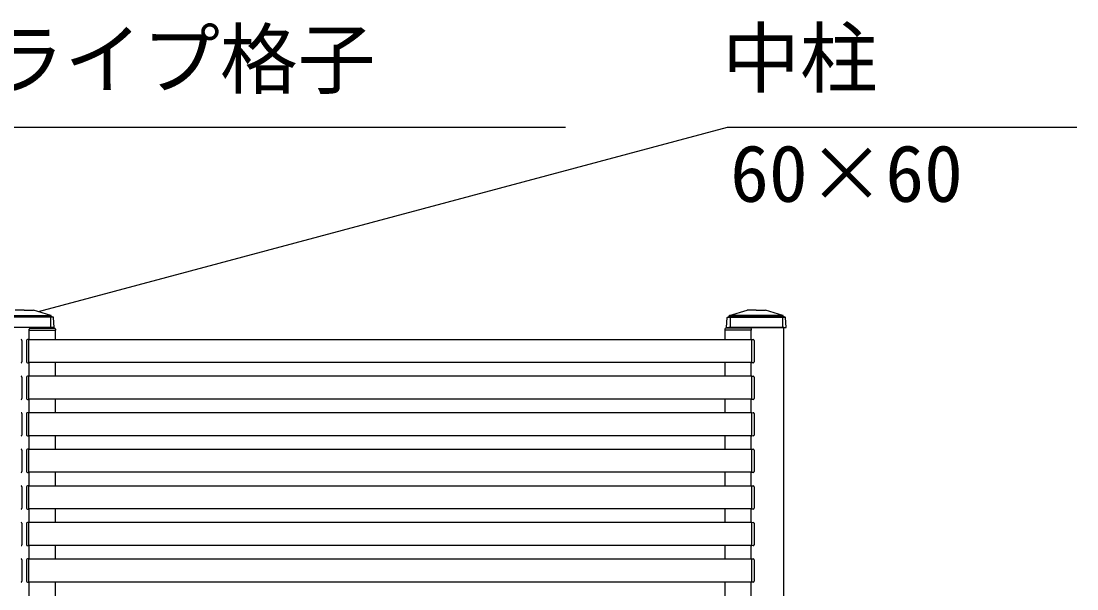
# Model space of a CAD drawing. Units: millimetres, scale not verified. Extents: x -4375 to 4375, y -6499 to 6470.
# Drawn here: x 1406 to 2560, y 1845 to 2466 of the extents above; entities that cross this region are included whole.
import ezdxf
from ezdxf.enums import TextEntityAlignment as Align

# ---------------------------------------------------------------- set-up
doc = ezdxf.new("R2010")
doc.units = ezdxf.units.MM
doc.header["$LTSCALE"] = 30
doc.layers.add('0-3_YKK_A1', color=4, linetype='Continuous')
doc.layers.add('0-4_YKK_D', color=6, linetype='Continuous')
doc.styles.add('ＭＳ ゴシック', font='')
doc.styles.get('ＭＳ ゴシック').set_extended_font_data('MS Gothic')

msp = doc.modelspace()

# ---------------------------------------------------------------- linework, layer by layer
at = {"layer": '0-3_YKK_A1'}
for p, q in [((1409.5, 2149.8), (1399.58, 2149.8)), ((1409.5, 2149.8), (1419.42, 2149.8)), ((1438.61, 2143.9), (1419.57, 2149.78)), ((2180.39, 2143.9), (2199.43, 2149.78)), ((2209.5, 2149.8), (2199.58, 2149.8)), ((2209.5, 2149.8), (2219.42, 2149.8)), ((2238.61, 2143.9), (2219.57, 2149.78)), ((1441.31, 2141.8), (1377.69, 2141.8)), ((1439, 2142.8), (1380, 2142.8)), ((1380.2, 2143.8), (1438.8, 2143.8)), ((1438, 2141.8), (1438, 2130.8)), ((1439, 2142.8), (1438.97, 2143.45)), ((1441.13, 2141.92), (1439, 2142.8)), ((1442, 2130.8), (1441.44, 2141.48)), ((2177, 2130.8), (2177.56, 2141.48)), ((2177.69, 2141.8), (2241.31, 2141.8)), ((2177.87, 2141.92), (2180, 2142.8)), ((2180, 2142.8), (2180.03, 2143.45)), ((2180, 2142.8), (2239, 2142.8)), ((2238.8, 2143.8), (2180.2, 2143.8)), ((2181, 2141.8), (2181, 2130.8)), ((2238, 2141.8), (2238, 2130.8)), ((2239, 2142.8), (2238.97, 2143.45)), ((2241.13, 2141.92), (2239, 2142.8)), ((1439.5, 2130.8), (1379.5, 2130.8)), ((1414.8, 2127.8), (1414.8, 2128.8)), ((1414.8, 2127.8), (1443.7, 2127.8)), ((1415, 2117.3), (1415, 2127.8)), ((1415.8, 2129.8), (1442.7, 2129.8)), ((1439.5, 2130.8), (1439.5, 2129.8)), ((1443.5, 2117.3), (1443.5, 2127.8)), ((1443.7, 2128.8), (1443.7, 2127.8)), ((2175.3, 2128.8), (2175.3, 2127.8)), ((2204.2, 2127.8), (2175.3, 2127.8)), ((2175.5, 2117.3), (2175.5, 2127.8)), ((2203.2, 2129.8), (2176.3, 2129.8)), ((2239.5, 2130.8), (2179.5, 2130.8)), ((2179.5, 2130.8), (2179.5, 2129.8)), ((2204, 2117.3), (2204, 2127.8)), ((2204.2, 2127.8), (2204.2, 2128.8)), ((2239.5, 258.8), (2239.5, 2130.8)), ((1407, 2116.51), (1407, 2093.1)), ((1412, 2116.51), (1412, 2093.1)), ((2204.5, 2117.3), (1414.5, 2117.3)), ((1414.5, 2092.6), (1414.5, 2117)), ((2204.5, 2092.6), (2204.5, 2117)), ((2207, 2116.51), (2207, 2093.1)), ((1412.94, 2092.1), (1414.5, 2092)), ((1414.5, 2092), (1414.5, 2092.6)), ((2204.5, 2092.3), (1414.5, 2092.3)), ((1415, 2077.3), (1415, 2092.3)), ((1443.5, 2077.3), (1443.5, 2092.3)), ((2175.5, 2077.3), (2175.5, 2092.3)), ((2204, 2077.3), (2204, 2092.3)), ((2204.5, 2092), (2204.5, 2092.6)), ((2206.06, 2092.1), (2204.5, 2092)), ((2204.5, 2077.3), (1414.5, 2077.3)), ((1414.5, 2052.6), (1414.5, 2077)), ((2204.5, 2052.6), (2204.5, 2077)), ((1407, 2076.51), (1407, 2053.1)), ((1412, 2076.51), (1412, 2053.1)), ((2207, 2076.51), (2207, 2053.1)), ((1412.94, 2052.1), (1414.5, 2052)), ((1414.5, 2052), (1414.5, 2052.6)), ((2204.5, 2052.3), (1414.5, 2052.3)), ((1415, 2037.3), (1415, 2052.3)), ((1443.5, 2037.3), (1443.5, 2052.3)), ((2175.5, 2037.3), (2175.5, 2052.3)), ((2204, 2037.3), (2204, 2052.3)), ((2204.5, 2052), (2204.5, 2052.6)), ((2206.06, 2052.1), (2204.5, 2052)), ((1407, 2036.51), (1407, 2013.1)), ((1412, 2036.51), (1412, 2013.1)), ((2204.5, 2037.3), (1414.5, 2037.3)), ((1414.5, 2012.6), (1414.5, 2037)), ((2204.5, 2012.6), (2204.5, 2037)), ((2207, 2036.51), (2207, 2013.1)), ((1412.94, 2012.1), (1414.5, 2012)), ((1414.5, 2012), (1414.5, 2012.6)), ((2204.5, 2012.3), (1414.5, 2012.3)), ((1415, 1997.3), (1415, 2012.3)), ((1443.5, 1997.3), (1443.5, 2012.3)), ((2175.5, 1997.3), (2175.5, 2012.3)), ((2204, 1997.3), (2204, 2012.3)), ((2204.5, 2012), (2204.5, 2012.6)), ((2206.06, 2012.1), (2204.5, 2012)), ((1407, 1996.51), (1407, 1973.1)), ((1412, 1996.51), (1412, 1973.1)), ((2204.5, 1997.3), (1414.5, 1997.3)), ((1414.5, 1972.6), (1414.5, 1997)), ((2204.5, 1972.6), (2204.5, 1997)), ((2207, 1996.51), (2207, 1973.1)), ((1412.94, 1972.1), (1414.5, 1972)), ((1414.5, 1972), (1414.5, 1972.6)), ((2204.5, 1972.3), (1414.5, 1972.3)), ((1415, 1957.3), (1415, 1972.3)), ((1443.5, 1957.3), (1443.5, 1972.3)), ((2175.5, 1957.3), (2175.5, 1972.3)), ((2204, 1957.3), (2204, 1972.3)), ((2204.5, 1972), (2204.5, 1972.6)), ((2206.06, 1972.1), (2204.5, 1972)), ((1407, 1956.51), (1407, 1933.1)), ((1412, 1956.51), (1412, 1933.1)), ((2204.5, 1957.3), (1414.5, 1957.3)), ((1414.5, 1932.6), (1414.5, 1957)), ((2204.5, 1932.6), (2204.5, 1957)), ((2207, 1956.51), (2207, 1933.1)), ((1412.94, 1932.1), (1414.5, 1932)), ((1414.5, 1932), (1414.5, 1932.6)), ((2204.5, 1932.3), (1414.5, 1932.3)), ((1415, 1917.3), (1415, 1932.3)), ((1443.5, 1917.3), (1443.5, 1932.3)), ((2175.5, 1917.3), (2175.5, 1932.3)), ((2204, 1917.3), (2204, 1932.3)), ((2204.5, 1932), (2204.5, 1932.6)), ((2206.06, 1932.1), (2204.5, 1932)), ((1407, 1916.51), (1407, 1893.1)), ((1412, 1916.51), (1412, 1893.1)), ((2204.5, 1917.3), (1414.5, 1917.3)), ((1414.5, 1892.6), (1414.5, 1917)), ((2204.5, 1892.6), (2204.5, 1917)), ((2207, 1916.51), (2207, 1893.1)), ((1414.5, 1892), (1414.5, 1892.6)), ((2204.5, 1892.3), (1414.5, 1892.3)), ((1415, 1877.3), (1415, 1892.3)), ((1443.5, 1877.3), (1443.5, 1892.3)), ((2175.5, 1877.3), (2175.5, 1892.3)), ((2204, 1877.3), (2204, 1892.3)), ((2204.5, 1892), (2204.5, 1892.6)), ((1412.94, 1892.1), (1414.5, 1892)), ((2206.06, 1892.1), (2204.5, 1892)), ((1407, 1876.51), (1407, 1853.1)), ((1412, 1876.51), (1412, 1853.1)), ((2204.5, 1877.3), (1414.5, 1877.3)), ((1414.5, 1852.6), (1414.5, 1877)), ((2204.5, 1852.6), (2204.5, 1877)), ((2207, 1876.51), (2207, 1853.1)), ((1412.94, 1852.1), (1414.5, 1852)), ((1414.5, 1852), (1414.5, 1852.6)), ((2204.5, 1852.3), (1414.5, 1852.3)), ((1415, 1837.3), (1415, 1852.3)), ((1443.5, 1837.3), (1443.5, 1852.3)), ((2175.5, 1837.3), (2175.5, 1852.3)), ((2204, 1837.3), (2204, 1852.3)), ((2204.5, 1852), (2204.5, 1852.6)), ((2206.06, 1852.1), (2204.5, 1852))]:
    msp.add_line(p, q, dxfattribs=at)
for points in [[(1442, 2130.8), (1377, 2130.8), (1377.56, 2141.48)], [(2177, 2130.8), (2242, 2130.8), (2241.44, 2141.48)], [(1414.5, 2117), (1414.5, 2117.6), (1412.94, 2117.51)], [(2204.5, 2117), (2204.5, 2117.6), (2206.06, 2117.51)], [(1414.5, 2077), (1414.5, 2077.6), (1412.94, 2077.51)], [(2204.5, 2077), (2204.5, 2077.6), (2206.06, 2077.51)], [(1414.5, 2037), (1414.5, 2037.6), (1412.94, 2037.51)], [(2204.5, 2037), (2204.5, 2037.6), (2206.06, 2037.51)], [(1414.5, 1997), (1414.5, 1997.6), (1412.94, 1997.51)], [(2204.5, 1997), (2204.5, 1997.6), (2206.06, 1997.51)], [(1414.5, 1957), (1414.5, 1957.6), (1412.94, 1957.51)], [(2204.5, 1957), (2204.5, 1957.6), (2206.06, 1957.51)], [(1414.5, 1917), (1414.5, 1917.6), (1412.94, 1917.51)], [(2204.5, 1917), (2204.5, 1917.6), (2206.06, 1917.51)], [(1414.5, 1877), (1414.5, 1877.6), (1412.94, 1877.51)], [(2204.5, 1877), (2204.5, 1877.6), (2206.06, 1877.51)]]:
    msp.add_lwpolyline(points, dxfattribs=at)
for centre, radius, start, end in [((1419.42, 2149.3), 0.5, 72.85388, 90), ((2199.58, 2149.3), 0.5, 90, 107.14612), ((2219.42, 2149.3), 0.5, 72.85388, 90), ((1438.47, 2143.43), 0.5, 3, 72.85388), ((1440.94, 2141.46), 0.5, 3, 67.57779), ((2178.06, 2141.46), 0.5, 112.42221, 177), ((2180.53, 2143.43), 0.5, 107.14612, 177), ((2238.47, 2143.43), 0.5, 3, 72.85388), ((2240.94, 2141.46), 0.5, 3, 67.57779), ((1415.8, 2128.8), 1, 90, 180), ((1442.7, 2128.8), 1, 0, 90), ((2176.3, 2128.8), 1, 90, 180), ((2203.2, 2128.8), 1, 0, 90), ((1406, 2116.51), 1, 0, 86.5), ((1413, 2116.51), 1, 93.5, 180), ((2206, 2116.51), 1, 0, 86.5), ((1406, 2093.1), 1, 273.5, 0), ((1413, 2093.1), 1, 180, 266.5), ((2206, 2093.1), 1, 273.5, 0), ((1406, 2076.51), 1, 0, 86.5), ((1413, 2076.51), 1, 93.5, 180), ((2206, 2076.51), 1, 0, 86.5), ((1406, 2053.1), 1, 273.5, 0), ((1413, 2053.1), 1, 180, 266.5), ((2206, 2053.1), 1, 273.5, 0), ((1406, 2036.51), 1, 0, 86.5), ((1413, 2036.51), 1, 93.5, 180), ((2206, 2036.51), 1, 0, 86.5), ((1406, 2013.1), 1, 273.5, 0), ((1413, 2013.1), 1, 180, 266.5), ((2206, 2013.1), 1, 273.5, 0), ((1406, 1996.51), 1, 0, 86.5), ((1413, 1996.51), 1, 93.5, 180), ((2206, 1996.51), 1, 0, 86.5), ((1406, 1973.1), 1, 273.5, 0), ((1413, 1973.1), 1, 180, 266.5), ((2206, 1973.1), 1, 273.5, 0), ((1406, 1956.51), 1, 0, 86.5), ((1413, 1956.51), 1, 93.5, 180), ((2206, 1956.51), 1, 0, 86.5), ((1406, 1933.1), 1, 273.5, 0), ((1413, 1933.1), 1, 180, 266.5), ((2206, 1933.1), 1, 273.5, 0), ((1406, 1916.51), 1, 0, 86.5), ((1413, 1916.51), 1, 93.5, 180), ((2206, 1916.51), 1, 0, 86.5), ((1406, 1893.1), 1, 273.5, 0), ((1413, 1893.1), 1, 180, 266.5), ((2206, 1893.1), 1, 273.5, 0), ((1406, 1876.51), 1, 0, 86.5), ((1413, 1876.51), 1, 93.5, 180), ((2206, 1876.51), 1, 0, 86.5), ((1406, 1853.1), 1, 273.5, 0), ((1413, 1853.1), 1, 180, 266.5), ((2206, 1853.1), 1, 273.5, 0)]:
    msp.add_arc(centre, radius, start, end, dxfattribs=at)
at = {"layer": '0-4_YKK_D'}
for points in [[(975.67, 1987.79), (1093.29, 2349.8), (2001.14, 2349.8)], [(1425.07, 2148.08), (2177.9, 2349.8), (2559.86, 2349.8)]]:
    msp.add_lwpolyline(points, dxfattribs=at)

# ---------------------------------------------------------------- texts
at = {"layer": '0-4_YKK_D', "style": 'ＭＳ ゴシック'}
for s, p in [('横ストライプ格子', (1113.29, 2374.36)), ('中柱', (2172.2, 2375.47)), ('60×60', (2180.89, 2249.37))]:
    msp.add_text(s, height=62.32, dxfattribs=at).set_placement(p, align=Align.BOTTOM_LEFT)

doc.saveas('drawing.dxf')
